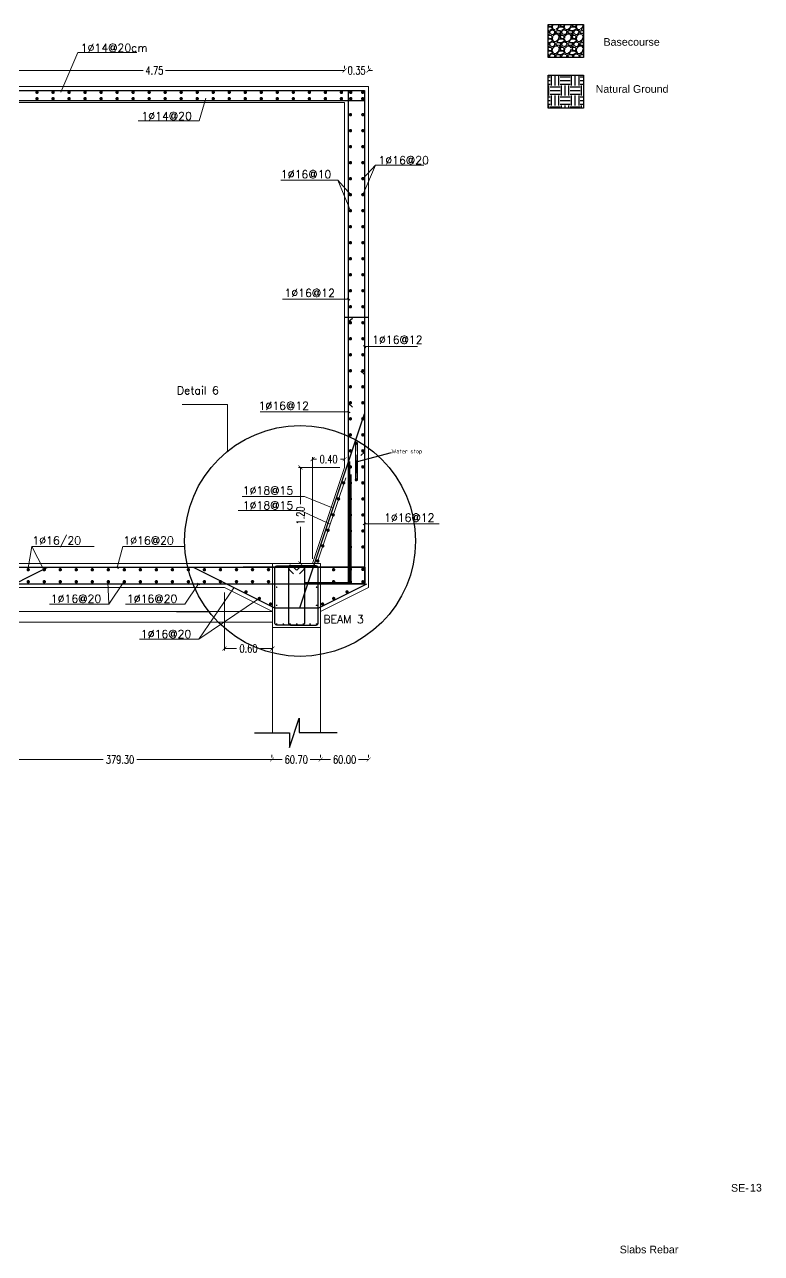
# Model space of a CAD drawing. Extents: x 166525 to 167198, y 178739 to 179747.
# Drawn here: x 166653.34 to 166671.73, y 179135.21 to 179165.92 of the extents above; entities that cross this region are included whole.
import ezdxf

# ---------------------------------------------------------------- set-up
doc = ezdxf.new("R2010")
doc.units = 0
doc.header["$MEASUREMENT"] = 0
doc.linetypes.add('AUSGEZOGEN', pattern=[0])
doc.linetypes.add('CENTER', pattern=[2, 1.25, -0.25, 0.25, -0.25])
doc.layers.get('0').update_dxf_attribs({"linetype": 'CONTINUOUS'})
doc.layers.get('DEFPOINTS').update_dxf_attribs({"linetype": 'CONTINUOUS'})
for name, color, linetype in [('000FRAME', 7, 'CONTINUOUS'), ('BEAM-DIM', 4, 'CONTINUOUS'), ('BEAM-REIN', 2, 'CONTINUOUS'), ('EBENE0', 7, 'AUSGEZOGEN'), ('FRAM-REIN', 2, 'CONTINUOUS'), ('LAYER40', 7, 'AUSGEZOGEN'), ('Line 1', 2, 'CONTINUOUS'), ('outdim', 42, 'CONTINUOUS'), ('REBARS', 2, 'CONTINUOUS'), ('TEXTE', 7, 'AUSGEZOGEN'), ('TXT', 6, 'CONTINUOUS')]:
    doc.layers.add(name, color=color, linetype=linetype)
for name, color, linetype, lineweight in [('BEAM', 6, 'CONTINUOUS', 13), ('hah', 41, 'CONTINUOUS', 9), ('LINE', 8, 'CONTINUOUS', 9)]:
    doc.layers.add(name, color=color, linetype=linetype, lineweight=lineweight)
doc.styles.add('DIM', font='simplex.shx', dxfattribs={"width": 0.75})
doc.styles.add('ISO8', font='iso8')
doc.styles.add('ROMANS', font='romans.shx')
doc.dimstyles.new('MUTASIM', dxfattribs={"dimscale": 0.9995, "dimtxt": 0.2, "dimasz": 0.1, "dimexe": 0.05, "dimexo": 0.12, "dimgap": 0.05, "dimtad": 0, "dimzin": 0, "dimdsep": 46, "dimtxsty": 'DIM', "dimblk": 'ARCHTICK', "dimcen": 0.09, "dimclrd": 35, "dimclre": 33, "dimclrt": 256, "dimazin": 0, "dimtfac": 1, "dimtofl": 0, "dimtmove": 1, "dimatfit": 3, "dimfxl": 0.18, "dimtolj": 1, "dimtzin": 0, "dimlwd": 13, "dimlwe": 9, "dimarcsym": 0})

# ---------------------------------------------------------------- blocks, each defined once
blk = doc.blocks.new('_ARCHTICK')
at = {"color": 0, "linetype": 'ByBlock', "const_width": 0.15}
blk.add_lwpolyline([(-0.5, -0.5), (0.5, 0.5)], dxfattribs=at)
blk = doc.blocks.new('*D591')
at = {"layer": 'BEAM', "color": 33, "lineweight": 9, "transparency": 16777216}
for p, q in [((166661.205, 179154.853), (166660.173, 179154.853)), ((166660.405, 179152.453), (166660.173, 179152.453))]:
    blk.add_line(p, q, dxfattribs=at)
at = {"layer": 'BEAM', "color": 35, "lineweight": 13, "transparency": 16777216}
for p, q in [((166660.223, 179154.853), (166660.223, 179153.939)), ((166660.223, 179152.453), (166660.223, 179153.368))]:
    blk.add_line(p, q, dxfattribs=at)
at = {"layer": 'DEFPOINTS', "color": 0, "transparency": 16777216}
for p in [(166660.223, 179154.853), (166661.325, 179154.853), (166660.525, 179152.453)]:
    blk.add_point(p, dxfattribs=at)
at = {"layer": 'BEAM', "color": 35, "lineweight": 13, "transparency": 16777216, "xscale": 0.09995000000000001, "yscale": 0.09995000000000001, "zscale": 0.09995000000000001}
for p, rotation in [((166660.223, 179154.853), 90), ((166660.223, 179152.453), 270)]:
    blk.add_blockref('_ARCHTICK', p, dxfattribs=dict(at, rotation=rotation))
at = {"layer": 'BEAM', "transparency": 16777216, "insert": (166660.223, 179153.653), "char_height": 0.1999, "attachment_point": 5, "rotation": 90, "style": 'DIM'}
blk.add_mtext('\\A1;1.20', dxfattribs=at)
blk = doc.blocks.new('*D592')
at = {"layer": 'BEAM', "color": 33, "lineweight": 9, "transparency": 16777216}
for p, q in [((166660.525, 179152.573), (166660.525, 179155.111)), ((166661.325, 179154.973), (166661.325, 179155.111))]:
    blk.add_line(p, q, dxfattribs=at)
at = {"layer": 'BEAM', "color": 35, "lineweight": 13, "transparency": 16777216}
for p, q in [((166660.525, 179155.061), (166660.625, 179155.061)), ((166661.325, 179155.061), (166661.225, 179155.061))]:
    blk.add_line(p, q, dxfattribs=at)
at = {"layer": 'DEFPOINTS', "color": 0, "transparency": 16777216}
for p in [(166661.325, 179155.061), (166661.325, 179154.853), (166660.525, 179152.453)]:
    blk.add_point(p, dxfattribs=at)
at = {"layer": 'BEAM', "color": 35, "lineweight": 13, "transparency": 16777216, "xscale": 0.09995000000000001, "yscale": 0.09995000000000001, "zscale": 0.09995000000000001, "rotation": 180}
blk.add_blockref('_ARCHTICK', (166660.525, 179155.061), dxfattribs=at)
at = {"layer": 'BEAM', "color": 35, "lineweight": 13, "transparency": 16777216, "xscale": 0.09995000000000001, "yscale": 0.09995000000000001, "zscale": 0.09995000000000001}
blk.add_blockref('_ARCHTICK', (166661.325, 179155.061), dxfattribs=at)
at = {"layer": 'BEAM', "transparency": 16777216, "insert": (166660.925, 179155.061), "char_height": 0.1999, "attachment_point": 5, "style": 'DIM'}
blk.add_mtext('\\A1;0.40', dxfattribs=at)
blk = doc.blocks.new('new block')
at = {"layer": 'FRAM-REIN', "const_width": 8.4}
blk.add_lwpolyline([(-3.4, 2.5, -1), (3.4, -2.5, -1)], format="xyb", close=True, dxfattribs=at)
blk = doc.blocks.new('*D600')
at = {"layer": 'BEAM', "color": 33, "lineweight": 9, "transparency": 16777216}
for p, q in [((166651.925, 179147.675), (166651.925, 179147.605)), ((166659.511, 179147.675), (166659.511, 179147.605))]:
    blk.add_line(p, q, dxfattribs=at)
at = {"layer": 'BEAM', "color": 35, "lineweight": 13, "transparency": 16777216}
for p, q in [((166651.925, 179147.555), (166655.297, 179147.555)), ((166659.511, 179147.555), (166656.139, 179147.555))]:
    blk.add_line(p, q, dxfattribs=at)
at = {"layer": 'DEFPOINTS', "color": 0, "transparency": 16777216}
for p in [(166651.925, 179147.555), (166659.511, 179147.555), (166659.511, 179147.555)]:
    blk.add_point(p, dxfattribs=at)
at = {"layer": 'BEAM', "color": 35, "lineweight": 13, "transparency": 16777216, "xscale": 0.09995000000000001, "yscale": 0.09995000000000001, "zscale": 0.09995000000000001, "rotation": 180}
blk.add_blockref('_ARCHTICK', (166651.925, 179147.555), dxfattribs=at)
at = {"layer": 'BEAM', "color": 35, "lineweight": 13, "transparency": 16777216, "xscale": 0.09995000000000001, "yscale": 0.09995000000000001, "zscale": 0.09995000000000001}
blk.add_blockref('_ARCHTICK', (166659.511, 179147.555), dxfattribs=at)
at = {"layer": 'BEAM', "transparency": 16777216, "insert": (166655.718, 179147.555), "char_height": 0.1999, "attachment_point": 5, "style": 'DIM'}
blk.add_mtext('\\A1;379.30', dxfattribs=at)
blk = doc.blocks.new('*D601')
at = {"layer": 'BEAM', "color": 33, "lineweight": 9, "transparency": 16777216}
for p, q in [((166659.511, 179147.675), (166659.511, 179147.605)), ((166660.725, 179147.675), (166660.725, 179147.605))]:
    blk.add_line(p, q, dxfattribs=at)
at = {"layer": 'BEAM', "color": 35, "lineweight": 13, "transparency": 16777216}
for p, q in [((166659.511, 179147.555), (166659.768, 179147.555)), ((166660.725, 179147.555), (166660.468, 179147.555))]:
    blk.add_line(p, q, dxfattribs=at)
at = {"layer": 'DEFPOINTS', "color": 0, "transparency": 16777216}
for p in [(166659.511, 179147.555), (166660.725, 179147.555), (166660.725, 179147.555)]:
    blk.add_point(p, dxfattribs=at)
at = {"layer": 'BEAM', "color": 35, "lineweight": 13, "transparency": 16777216, "xscale": 0.09995000000000001, "yscale": 0.09995000000000001, "zscale": 0.09995000000000001, "rotation": 180}
blk.add_blockref('_ARCHTICK', (166659.511, 179147.555), dxfattribs=at)
at = {"layer": 'BEAM', "color": 35, "lineweight": 13, "transparency": 16777216, "xscale": 0.09995000000000001, "yscale": 0.09995000000000001, "zscale": 0.09995000000000001}
blk.add_blockref('_ARCHTICK', (166660.725, 179147.555), dxfattribs=at)
at = {"layer": 'BEAM', "transparency": 16777216, "insert": (166660.118, 179147.555), "char_height": 0.1999, "attachment_point": 5, "style": 'DIM'}
blk.add_mtext('\\A1;60.70', dxfattribs=at)
blk = doc.blocks.new('*D602')
at = {"layer": 'BEAM', "color": 33, "lineweight": 9, "transparency": 16777216}
for p, q in [((166660.725, 179147.675), (166660.725, 179147.605)), ((166661.925, 179147.675), (166661.925, 179147.605))]:
    blk.add_line(p, q, dxfattribs=at)
at = {"layer": 'BEAM', "color": 35, "lineweight": 13, "transparency": 16777216}
for p, q in [((166660.725, 179147.555), (166660.975, 179147.555)), ((166661.925, 179147.555), (166661.675, 179147.555))]:
    blk.add_line(p, q, dxfattribs=at)
at = {"layer": 'DEFPOINTS', "color": 0, "transparency": 16777216}
for p in [(166660.725, 179147.555), (166661.925, 179147.555), (166661.925, 179147.555)]:
    blk.add_point(p, dxfattribs=at)
at = {"layer": 'BEAM', "color": 35, "lineweight": 13, "transparency": 16777216, "xscale": 0.09995000000000001, "yscale": 0.09995000000000001, "zscale": 0.09995000000000001, "rotation": 180}
blk.add_blockref('_ARCHTICK', (166660.725, 179147.555), dxfattribs=at)
at = {"layer": 'BEAM', "color": 35, "lineweight": 13, "transparency": 16777216, "xscale": 0.09995000000000001, "yscale": 0.09995000000000001, "zscale": 0.09995000000000001}
blk.add_blockref('_ARCHTICK', (166661.925, 179147.555), dxfattribs=at)
at = {"layer": 'BEAM', "transparency": 16777216, "insert": (166661.325, 179147.555), "char_height": 0.1999, "attachment_point": 5, "style": 'DIM'}
blk.add_mtext('\\A1;60.00', dxfattribs=at)
blk = doc.blocks.new('*D606')
at = {"layer": 'BEAM', "color": 33, "lineweight": 9, "transparency": 16777216}
for p, q in [((166651.825, 179164.893), (166651.825, 179164.824)), ((166661.325, 179164.893), (166661.325, 179164.824))]:
    blk.add_line(p, q, dxfattribs=at)
at = {"layer": 'BEAM', "color": 35, "lineweight": 13, "transparency": 16777216}
for p, q in [((166651.825, 179164.774), (166656.297, 179164.774)), ((166661.325, 179164.774), (166656.854, 179164.774))]:
    blk.add_line(p, q, dxfattribs=at)
at = {"layer": 'DEFPOINTS', "color": 0, "transparency": 16777216}
for p in [(166651.825, 179164.774), (166661.325, 179164.774), (166661.325, 179164.774)]:
    blk.add_point(p, dxfattribs=at)
at = {"layer": 'BEAM', "color": 35, "lineweight": 13, "transparency": 16777216, "xscale": 0.09995000000000001, "yscale": 0.09995000000000001, "zscale": 0.09995000000000001, "rotation": 180}
blk.add_blockref('_ARCHTICK', (166651.825, 179164.774), dxfattribs=at)
at = {"layer": 'BEAM', "color": 35, "lineweight": 13, "transparency": 16777216, "xscale": 0.09995000000000001, "yscale": 0.09995000000000001, "zscale": 0.09995000000000001}
blk.add_blockref('_ARCHTICK', (166661.325, 179164.774), dxfattribs=at)
at = {"layer": 'BEAM', "transparency": 16777216, "insert": (166656.575, 179164.774), "char_height": 0.1999, "attachment_point": 5, "style": 'DIM'}
blk.add_mtext('\\A1;4.75', dxfattribs=at)
blk = doc.blocks.new('*D607')
at = {"layer": 'BEAM', "color": 35, "lineweight": 13, "transparency": 16777216}
for p, q in [((166661.325, 179164.774), (166661.225, 179164.774)), ((166661.925, 179164.774), (166662.025, 179164.774))]:
    blk.add_line(p, q, dxfattribs=at)
at = {"layer": 'BEAM', "color": 33, "lineweight": 9, "transparency": 16777216}
for p, q in [((166661.325, 179164.893), (166661.325, 179164.824)), ((166661.925, 179164.893), (166661.925, 179164.824))]:
    blk.add_line(p, q, dxfattribs=at)
at = {"layer": 'DEFPOINTS', "color": 0, "transparency": 16777216}
for p in [(166661.325, 179164.774), (166661.925, 179164.774), (166661.925, 179164.774)]:
    blk.add_point(p, dxfattribs=at)
at = {"layer": 'BEAM', "color": 35, "lineweight": 13, "transparency": 16777216, "xscale": 0.09995000000000001, "yscale": 0.09995000000000001, "zscale": 0.09995000000000001}
blk.add_blockref('_ARCHTICK', (166661.325, 179164.774), dxfattribs=at)
at = {"layer": 'BEAM', "color": 35, "lineweight": 13, "transparency": 16777216, "xscale": 0.09995000000000001, "yscale": 0.09995000000000001, "zscale": 0.09995000000000001, "rotation": 180}
blk.add_blockref('_ARCHTICK', (166661.925, 179164.774), dxfattribs=at)
at = {"layer": 'BEAM', "transparency": 16777216, "insert": (166661.625, 179164.774), "char_height": 0.1999, "attachment_point": 5, "style": 'DIM'}
blk.add_mtext('\\A1;0.35', dxfattribs=at)
blk = doc.blocks.new('*D611')
at = {"layer": 'BEAM', "color": 33, "lineweight": 9, "transparency": 16777216}
for p, q in [((166658.325, 179151.733), (166658.325, 179150.278)), ((166659.525, 179151.133), (166659.525, 179150.278))]:
    blk.add_line(p, q, dxfattribs=at)
at = {"layer": 'BEAM', "color": 35, "lineweight": 13, "transparency": 16777216}
for p, q in [((166658.325, 179150.328), (166658.625, 179150.328)), ((166659.525, 179150.328), (166659.225, 179150.328))]:
    blk.add_line(p, q, dxfattribs=at)
at = {"layer": 'DEFPOINTS', "color": 0, "transparency": 16777216}
for p in [(166658.325, 179151.853), (166659.525, 179151.253), (166659.525, 179150.328)]:
    blk.add_point(p, dxfattribs=at)
at = {"layer": 'BEAM', "color": 35, "lineweight": 13, "transparency": 16777216, "xscale": 0.09995000000000001, "yscale": 0.09995000000000001, "zscale": 0.09995000000000001, "rotation": 180}
blk.add_blockref('_ARCHTICK', (166658.325, 179150.328), dxfattribs=at)
at = {"layer": 'BEAM', "color": 35, "lineweight": 13, "transparency": 16777216, "xscale": 0.09995000000000001, "yscale": 0.09995000000000001, "zscale": 0.09995000000000001}
blk.add_blockref('_ARCHTICK', (166659.525, 179150.328), dxfattribs=at)
at = {"layer": 'BEAM', "transparency": 16777216, "insert": (166658.925, 179150.328), "char_height": 0.1999, "attachment_point": 5, "style": 'DIM'}
blk.add_mtext('\\A1;0.60', dxfattribs=at)

msp = doc.modelspace()

# ---------------------------------------------------------------- hatches: boundary and pattern name
at = {"linetype": 'Continuous'}
h = msp.add_hatch(dxfattribs=at)
h.set_pattern_fill('EARTH', color=8, style=0)
h.set_pattern_definition([(0, (-0.29138, -84.57016), (0.25, 0.25), [0.25, -0.25]), (0, (-0.29138, -84.4764), (0.25, 0.25), [0.25, -0.25]), (0, (-0.29138, -84.38266), (0.25, 0.25), [0.25, -0.25]), (90, (-0.26013, -84.3514), (-0.25, 0.25), [0.25, -0.25]), (90, (-0.16638, -84.3514), (-0.25, 0.25), [0.25, -0.25]), (90, (-0.07263, -84.3514), (-0.25, 0.25), [0.25, -0.25])])
h.paths.add_polyline_path([(166667.29067, 179164.65465), (166666.40831, 179164.65465), (166666.40831, 179163.82799), (166667.29067, 179163.82799)])
h = msp.add_hatch(color=2)
edge = h.paths.add_edge_path()
edge.add_arc((166661.61738, 179155.45944), 0.04314, 0, 360)
h = msp.add_hatch(color=2)
edge = h.paths.add_edge_path()
edge.add_arc((166661.61738, 179154.54551), 0.04314, 0, 360)
at = {"layer": 'hah', "linetype": 'CENTER', "ltscale": 2}
h = msp.add_hatch(dxfattribs=at)
h.set_pattern_fill('PLASTI', color=2, scale=0.05, style=0)
h.set_pattern_definition([(7e-15, (166181.970354, 179450.882493), (0, 0.0125), []), (7e-15, (166181.970354, 179450.884056), (0, 0.0125), []), (7e-15, (166181.970354, 179450.885618), (0, 0.0125), []), (7e-15, (166181.970354, 179450.890306), (0, 0.0125), [])])
edge = h.paths.add_edge_path()
edge.add_line((166661.61676, 179155.4894), (166661.61676, 179155.42676))
edge.add_line((166661.64791, 179155.46161), (166661.58541, 179155.46161))
edge.add_line((166661.59359, 179154.55515), (166661.59359, 179155.45173))
edge.add_line((166661.64359, 179154.55515), (166661.64359, 179155.45173))
edge.add_line((166661.61676, 179154.57547), (166661.61676, 179154.51283))
edge.add_line((166661.64791, 179154.54768), (166661.58541, 179154.54768))
at = {"layer": 'Line 1', "linetype": 'Continuous'}
h = msp.add_hatch(dxfattribs=at)
h.set_pattern_fill('GRAVEL', color=8, scale=0.3, style=0)
h.set_pattern_definition([(228.012787504, (-0.075382, -84.270158), (-2.4, -2.7), [0.0403608, -3.99572641412]), (184.969740728, (-0.102382, -84.300158), (3.6, 0.3), [0.0692604, -6.85677742837]), (132.510447078, (-0.171382, -84.306158), (3, -3.3), [0.0488364, -4.83480977883]), (267.273689006, (-0.288382, -84.381158), (0.3, 6), [0.0630714, -6.2440674125]), (292.833654178, (-0.291382, -84.444158), (-1.5, 3.6), [0.0618465, -6.12281193843]), (357.273689006, (-0.267382, -84.501158), (-6, 0.3), [0.0630714, -6.2440674125]), (37.6942404667, (-0.204382, -84.504158), (-3.9, -3), [0.0834087, -8.25745456467]), (72.255328375, (-0.138382, -84.453158), (2.1, 6.6), [0.0787464, -7.79589644904]), (121.429565615, (-0.114382, -84.378158), (-2.4, 3.9), [0.063285, -6.26522193292]), (175.236358309, (-0.147382, -84.324158), (3.3, -0.3), [0.0722496, -3.54022877364]), (222.397437798, (-0.219382, -84.318158), (-3.6, -3.3), [0.0934344, -9.25001250144]), (138.814074834, (0.008618, -84.384158), (-2.1, 1.8), [0.0318903, -3.15715344382]), (171.46923439, (-0.015382, -84.363158), (3.9, -0.6), [0.0606711, -6.00645342485]), (225, (-0.07538, -84.35416), (-3e-17, -0.3), [0.0424263, -0.3818377687]), (203.198590514, (-0.09638, -84.318158), (1.5, 0.6), [0.0228474, -2.26188453176]), (291.801409486, (-0.11738, -84.32716), (-0.3, 0.9), [0.0323109, -1.58323854214]), (30.963756532, (-0.10538, -84.35716), (0.9, 0.6), [0.0524787, -1.69680686845]), (161.565051177, (-0.06038, -84.33016), (0.6, -0.3), [0.0379473, -0.91073599805]), (16.389540334, (-0.291382, -84.327158), (3, 0.9), [0.05316, -5.262853544]), (70.346175942, (-0.240382, -84.312158), (-1.2000000000004, -3.300000000001), [0.0445983, -4.4152223242]), (293.198590514, (-0.06038, -84.270158), (-0.6, 1.5), [0.0456945, -2.23903743176]), (343.610459666, (-0.042382, -84.312158), (-3, 0.9), [0.05316, -5.262853544]), (339.44395478, (-0.29138, -84.513158), (-1.5, 0.6), [0.051264, -2.5119371236]), (294.775140569, (-0.243382, -84.531158), (-1.5, 3.3), [0.0429534, -4.252392919]), (66.801409486, (-0.05738, -84.570158), (0.6, 1.5), [0.0456945, -2.23903743176]), (17.354024636, (-0.039382, -84.528158), (-3.9, -1.2), [0.0502893, -4.97862708427]), (69.44395478, (-0.20438, -84.570158), (-0.6, -1.5), [0.025632, -2.5375691236]), (101.309932474, (-0.07538, -84.57016), (-0.3, 1.2), [0.015297, -1.51440885408]), (165.963756532, (-0.07838, -84.55516), (0.9, -0.3), [0.0618465, -1.1750851877]), (186.009005957, (-0.138382, -84.540158), (3, 0.3), [0.057315, -5.67417695236]), (303.690067526, (-0.10538, -84.38416), (-0.3, 0.6), [0.0432666, -1.03839878264]), (353.157226587, (-0.081382, -84.420158), (5.1, -0.6), [0.0755382, -7.4782687872]), (60.945395901, (-0.006382, -84.429158), (-1.2, -2.1), [0.0308868, -3.0578022423]), (90, (0.00862, -84.40216), (-0.3, 0.3), [0.018, -0.282]), (120.256437164, (-0.144382, -84.531158), (1.2, -2.1), [0.0416772, -4.12605599683]), (48.012787504, (-0.165382, -84.495158), (2.4, 2.7), [0.0807216, -3.95536561412]), (0, (-0.11138, -84.43516), (0.3, 0.3), [0.078, -0.222]), (325.304846469, (-0.033382, -84.435158), (3, -2.1), [0.0474342, -4.69598229025]), (254.054604099, (0.00562, -84.462158), (-0.3, -1.2), [0.0436806, -2.1403523668]), (207.645975364, (-0.006382, -84.504158), (-5.7, -3), [0.0711195, -7.04084225468]), (175.42607874, (-0.069382, -84.537158), (-3.9, 0.3), [0.0752397, -7.4487220224])])
h.paths.add_polyline_path([(166667.29067, 179165.92006), (166666.40831, 179165.92006), (166666.40831, 179165.09341), (166667.29067, 179165.09341)])

# ---------------------------------------------------------------- linework, layer by layer
at = {"layer": '000FRAME', "color": 7}
for points in [[(166667.29067, 179165.92006), (166667.29067, 179165.09341), (166666.40831, 179165.09341), (166666.40831, 179165.92006)], [(166667.29067, 179164.65465), (166667.29067, 179163.82799), (166666.40831, 179163.82799), (166666.40831, 179164.65465)]]:
    msp.add_lwpolyline(points, close=True, dxfattribs=at)
at = {"layer": 'BEAM'}
for p, q in [((166640.72508, 179164.37344), (166661.92508, 179164.37344)), ((166661.92508, 179164.37344), (166661.92508, 179151.85344)), ((166651.82508, 179163.97344), (166661.32508, 179163.97344)), ((166661.32508, 179154.85344), (166661.32508, 179163.97344)), ((166660.52508, 179152.45344), (166661.32508, 179154.85344)), ((166660.72508, 179152.45344), (166651.82508, 179152.45344)), ((166658.32508, 179151.85344), (166653.12508, 179151.85344)), ((166659.52508, 179151.25344), (166658.32508, 179151.85344)), ((166660.72508, 179151.25344), (166661.92508, 179151.85344)), ((166659.52508, 179151.25344), (166651.92508, 179151.25344)), ((166659.52508, 179148.22524), (166659.52508, 179151.25344)), ((166660.72508, 179148.22766), (166660.72508, 179151.25344))]:
    msp.add_line(p, q, dxfattribs=at)
msp.add_lwpolyline([(166659.52508, 179150.85344), (166660.72508, 179150.85344), (166660.72508, 179152.45344), (166659.52508, 179152.45344)], close=True, dxfattribs=at)
for points in [[(166653.12508, 179151.25344), (166659.52508, 179151.25344)], [(166651.92508, 179150.98507), (166659.52508, 179150.98507)]]:
    msp.add_lwpolyline(points, dxfattribs=at)
at = {"layer": 'BEAM-REIN', "const_width": 0.019}
for points in [[(166659.61914, 179152.36505, 1), (166659.64014, 179152.36505, 1)], [(166659.78594, 179152.36505, 1), (166659.80694, 179152.36505, 1)], [(166659.95274, 179152.36505, 1), (166659.97374, 179152.36505, 1)], [(166660.11954, 179152.36505, 1), (166660.14054, 179152.36505, 1)], [(166660.28634, 179152.36505, 1), (166660.30734, 179152.36505, 1)], [(166660.45314, 179152.36505, 1), (166660.47414, 179152.36505, 1)], [(166660.61468, 179152.36505, 1), (166660.63568, 179152.36505, 1)], [(166659.61914, 179151.862, 1), (166659.64014, 179151.862, 1)], [(166660.61468, 179151.862, 1), (166660.63568, 179151.862, 1)], [(166659.61914, 179151.40778, 1), (166659.64014, 179151.40778, 1)], [(166660.61468, 179151.40778, 1), (166660.63568, 179151.40778, 1)], [(166659.61914, 179150.94184, 1), (166659.64014, 179150.94184, 1)], [(166659.78594, 179150.94184, 1), (166659.80694, 179150.94184, 1)], [(166659.95274, 179150.94184, 1), (166659.97374, 179150.94184, 1)], [(166660.11954, 179150.94184, 1), (166660.14054, 179150.94184, 1)], [(166660.28634, 179150.94184, 1), (166660.30734, 179150.94184, 1)], [(166660.45314, 179150.94184, 1), (166660.47414, 179150.94184, 1)], [(166660.61468, 179150.94184, 1), (166660.63568, 179150.94184, 1)]]:
    msp.add_lwpolyline(points, format="xyb", close=True, dxfattribs=at)
at = {"layer": 'EBENE0', "color": 2, "linetype": 'AUSGEZOGEN'}
msp.add_line((166657.13024, 179151.25343), (166657.93024, 179151.25343), dxfattribs=at)
at = {"layer": 'EBENE0', "color": 8, "linetype": 'AUSGEZOGEN'}
for p, q in [((166659.95035, 179147.85948), (166660.18831, 179148.59099)), ((166660.18831, 179148.59099), (166660.18831, 179148.22766)), ((166659.07171, 179148.22524), (166659.95035, 179148.22524)), ((166659.95035, 179148.22524), (166659.95035, 179147.85948)), ((166660.18831, 179148.22766), (166661.14017, 179148.22766))]:
    msp.add_line(p, q, dxfattribs=at)
at = {"layer": 'FRAM-REIN', "lineweight": 25}
for p, q in [((166640.82508, 179164.27344), (166661.82508, 179164.27344)), ((166661.42508, 179151.94288), (166661.42508, 179164.27344)), ((166661.82508, 179164.27344), (166661.82508, 179151.94288)), ((166640.82508, 179164.02344), (166661.82508, 179164.02344)), ((166661.52399, 179158.57635), (166661.42508, 179158.49087)), ((166661.82508, 179157.17255), (166661.72618, 179157.25803)), ((166661.52399, 179156.36207), (166661.42508, 179156.44755)), ((166660.20758, 179151.34288), (166661.82508, 179156.19539)), ((166661.82508, 179155.23845), (166661.72618, 179155.15297)), ((166661.44802, 179154.99971), (166661.44802, 179151.9537)), ((166661.48062, 179154.68151), (166661.48062, 179151.97172)), ((166661.82508, 179152.35344), (166640.82508, 179152.35344)), ((166651.88036, 179151.34288), (166653.90148, 179152.35344)), ((166661.83811, 179152.36131), (166658.79071, 179152.36131)), ((166661.83811, 179151.9537), (166661.83811, 179152.36131)), ((166640.82508, 179151.94288), (166661.82508, 179151.94288)), ((166661.48062, 179151.97172), (166660.33013, 179151.97172)), ((166660.68036, 179151.34288), (166661.88036, 179151.94288)), ((166661.44802, 179151.9537), (166661.83811, 179151.9537)), ((166659.56981, 179151.34288), (166660.68036, 179151.34288))]:
    msp.add_line(p, q, dxfattribs=at)
at = {"layer": 'FRAM-REIN'}
msp.add_line((166659.56981, 179151.34288), (166657.54869, 179152.35344), dxfattribs=at)
at = {"layer": 'hah', "color": 2, "linetype": 'CENTER', "ltscale": 2}
for p, q in [((166661.59359, 179154.55515), (166661.59359, 179155.45173)), ((166661.64359, 179154.55515), (166661.64359, 179155.45173))]:
    msp.add_line(p, q, dxfattribs=at)
at = {"layer": 'LAYER40', "color": 1, "linetype": 'AUSGEZOGEN'}
msp.add_line((166661.64418, 179155.00344), (166662.49636, 179155.22805), dxfattribs=at)
at = {"layer": 'LINE', "linetype": 'Continuous'}
for p, q in [((166654.23687, 179164.22707), (166654.66462, 179165.22011)), ((166654.66462, 179165.22011), (166656.13689, 179165.22011)), ((166657.86336, 179164.07728), (166657.69242, 179163.51565)), ((166657.69242, 179163.51565), (166656.16891, 179163.51565)), ((166661.78068, 179162.06864), (166662.09902, 179162.41047)), ((166661.78068, 179161.66864), (166662.09902, 179162.41047)), ((166662.09902, 179162.41047), (166663.30654, 179162.41047)), ((166661.15826, 179162.0299), (166659.7351, 179162.0299)), ((166661.47661, 179161.66864), (166661.15826, 179162.0299)), ((166661.47064, 179161.26864), (166661.15826, 179162.0299)), ((166659.77508, 179159.0608), (166661.42508, 179159.0608)), ((166661.39416, 179159.0882), (166661.45601, 179159.03341)), ((166661.79416, 179157.90134), (166661.85601, 179157.84656)), ((166661.82508, 179157.87395), (166663.14885, 179157.87395)), ((166658.40487, 179156.42765), (166657.27245, 179156.42765)), ((166658.40487, 179155.26039), (166658.40487, 179156.42765)), ((166659.21996, 179156.24134), (166661.42508, 179156.24134)), ((166661.3979, 179156.26242), (166661.46183, 179156.21556)), ((166661.35541, 179154.59169), (166660.64766, 179152.49464)), ((166658.76653, 179154.12512), (166660.32613, 179154.12512)), ((166661.03827, 179153.83496), (166660.32613, 179154.12512)), ((166658.66366, 179153.7813), (166660.22326, 179153.7813)), ((166660.22326, 179153.7813), (166660.96674, 179153.44006)), ((166661.85242, 179153.47177), (166661.79056, 179153.41699)), ((166663.68414, 179153.44589), (166661.82508, 179153.44589)), ((166653.41671, 179152.29844), (166653.51219, 179152.87578)), ((166653.51219, 179152.87578), (166655.0718, 179152.87578)), ((166653.81671, 179152.29844), (166653.51219, 179152.87578)), ((166655.64519, 179152.35344), (166655.78444, 179152.87578)), ((166655.78444, 179152.87578), (166657.34404, 179152.87578)), ((166655.61801, 179152.37452), (166655.68194, 179152.32766)), ((166655.43721, 179151.44127), (166655.41488, 179151.99834)), ((166655.81488, 179151.99834), (166655.43721, 179151.44127)), ((166657.67771, 179151.94288), (166657.33764, 179151.44127)), ((166657.65053, 179151.96396), (166657.71446, 179151.9171)), ((166658.55925, 179151.84816), (166657.68542, 179150.55924)), ((166657.68542, 179150.55924), (166659.17479, 179151.57401)), ((166655.43721, 179151.44127), (166653.95771, 179151.44127)), ((166657.33764, 179151.44127), (166655.85814, 179151.44127)), ((166657.68542, 179150.55924), (166656.20592, 179150.55924))]:
    msp.add_line(p, q, dxfattribs=at)
at = {"layer": 'outdim'}
msp.add_line((166661.32508, 179158.6092), (166661.92508, 179158.6092), dxfattribs=at)
msp.add_circle((166660.21405, 179153.01633), 2.88252, dxfattribs=at)
at = {"layer": 'REBARS'}
for points in [[(166660.12989, 179152.28567, 0), (166660.23766, 179152.39344, 0), (166660.26366, 179152.40734, 0), (166660.29301, 179152.40445, 0), (166660.31581, 179152.38574, 0), (166660.32437, 179152.35752, 0), (166660.32437, 179150.96424, 0), (166660.31757, 179150.93884, 0), (166660.29897, 179150.92024, 0), (166660.27357, 179150.91344, 0), (166659.63588, 179150.91344, 0), (166659.61048, 179150.92024, 0), (166659.59189, 179150.93884, 0), (166659.58508, 179150.96424, 0), (166659.58508, 179152.34264, 0), (166659.59189, 179152.36804, 0), (166659.61048, 179152.38663, 0), (166659.63588, 179152.39344, 0), (166660.27357, 179152.39344, 0), (166660.30949, 179152.37856, 0), (166660.32437, 179152.34264, 0), (166660.30949, 179152.30672, 0), (166660.20173, 179152.19895, 0)], [(166660.12027, 179152.28567, 0), (166660.01251, 179152.39344, 0), (166659.98651, 179152.40734, 0), (166659.95716, 179152.40445, 0), (166659.93436, 179152.38574, 0), (166659.9258, 179152.35752, 0), (166659.9258, 179150.96424, 0), (166659.9326, 179150.93884, 0), (166659.9512, 179150.92024, 0), (166659.9766, 179150.91344, 0), (166660.61428, 179150.91344, 0), (166660.63968, 179150.92024, 0), (166660.65828, 179150.93884, 0), (166660.66508, 179150.96424, 0), (166660.66508, 179152.34264, 0), (166660.65828, 179152.36804, 0), (166660.63968, 179152.38663, 0), (166660.61428, 179152.39344, 0), (166659.9766, 179152.39344, 0), (166659.94067, 179152.37856, 0), (166659.9258, 179152.34264, 0), (166659.94067, 179152.30672, 0), (166660.04844, 179152.19895, 0)]]:
    msp.add_polyline3d(points, dxfattribs=at)

# ---------------------------------------------------------------- block references
at = {"layer": 'BEAM'}
for p, xscale, yscale, zscale, rotation in [((166653.64476, 179164.22707), -0.005062500007562916, 0.005062499985797331, 0.005062500829808414, 167.0997860701086), ((166653.64476, 179164.06864), -0.005062500007562916, 0.005062499985797331, 0.005062500829808414, 167.0997860701086), ((166654.04476, 179164.22707), -0.005062500007562916, 0.005062499985797331, 0.005062500829808414, 167.0997860701086), ((166654.04476, 179164.06864), -0.005062500007562916, 0.005062499985797331, 0.005062500829808414, 167.0997860701086), ((166654.44476, 179164.22707), -0.005062500007562916, 0.005062499985797331, 0.005062500829808414, 167.0997860701086), ((166654.44476, 179164.06864), -0.005062500007562916, 0.005062499985797331, 0.005062500829808414, 167.0997860701086), ((166654.84476, 179164.22707), -0.005062500007562916, 0.005062499985797331, 0.005062500829808414, 167.0997860701086), ((166654.84476, 179164.06864), -0.005062500007562916, 0.005062499985797331, 0.005062500829808414, 167.0997860701086), ((166655.24476, 179164.22707), -0.005062500007562916, 0.005062499985797331, 0.005062500829808414, 167.0997860701086), ((166655.24476, 179164.06864), -0.005062500007562916, 0.005062499985797331, 0.005062500829808414, 167.0997860701086), ((166655.64476, 179164.22707), -0.005062500007562916, 0.005062499985797331, 0.005062500829808414, 167.0997860701086), ((166655.64476, 179164.06864), -0.005062500007562916, 0.005062499985797331, 0.005062500829808414, 167.0997860701086), ((166656.04476, 179164.22707), -0.005062500007562916, 0.005062499985797331, 0.005062500829808414, 167.0997860701086), ((166656.04476, 179164.06864), -0.005062500007562916, 0.005062499985797331, 0.005062500829808414, 167.0997860701086), ((166656.44476, 179164.22707), -0.005062500007562916, 0.005062499985797331, 0.005062500829808414, 167.0997860701086), ((166656.44476, 179164.06864), -0.005062500007562916, 0.005062499985797331, 0.005062500829808414, 167.0997860701086), ((166656.84476, 179164.22707), -0.005062500007562916, 0.005062499985797331, 0.005062500829808414, 167.0997860701086), ((166656.84476, 179164.06864), -0.005062500007562916, 0.005062499985797331, 0.005062500829808414, 167.0997860701086), ((166657.24476, 179164.22707), -0.005062500007562916, 0.005062499985797331, 0.005062500829808414, 167.0997860701086), ((166657.24476, 179164.06864), -0.005062500007562916, 0.005062499985797331, 0.005062500829808414, 167.0997860701086), ((166657.64476, 179164.22707), -0.005062500007562916, 0.005062499985797331, 0.005062500829808414, 167.0997860701086), ((166657.64476, 179164.06864), -0.005062500007562916, 0.005062499985797331, 0.005062500829808414, 167.0997860701086), ((166658.04476, 179164.22707), -0.005062500007562916, 0.005062499985797331, 0.005062500829808414, 167.0997860701086), ((166658.04476, 179164.06864), -0.005062500007562916, 0.005062499985797331, 0.005062500829808414, 167.0997860701086), ((166658.44476, 179164.22707), -0.005062500007562916, 0.005062499985797331, 0.005062500829808414, 167.0997860701086), ((166658.44476, 179164.06864), -0.005062500007562916, 0.005062499985797331, 0.005062500829808414, 167.0997860701086), ((166658.84476, 179164.22707), -0.005062500007562916, 0.005062499985797331, 0.005062500829808414, 167.0997860701086), ((166658.84476, 179164.06864), -0.005062500007562916, 0.005062499985797331, 0.005062500829808414, 167.0997860701086), ((166659.24476, 179164.22707), -0.005062500007562916, 0.005062499985797331, 0.005062500829808414, 167.0997860701086), ((166659.24476, 179164.06864), -0.005062500007562916, 0.005062499985797331, 0.005062500829808414, 167.0997860701086), ((166659.64476, 179164.22707), -0.005062500007562916, 0.005062499985797331, 0.005062500829808414, 167.0997860701086), ((166659.64476, 179164.06864), -0.005062500007562916, 0.005062499985797331, 0.005062500829808414, 167.0997860701086), ((166660.04476, 179164.22707), -0.005062500007562916, 0.005062499985797331, 0.005062500829808414, 167.0997860701086), ((166660.04476, 179164.06864), -0.005062500007562916, 0.005062499985797331, 0.005062500829808414, 167.0997860701086), ((166660.44476, 179164.22707), -0.005062500007562916, 0.005062499985797331, 0.005062500829808414, 167.0997860701086), ((166660.44476, 179164.06864), -0.005062500007562916, 0.005062499985797331, 0.005062500829808414, 167.0997860701086), ((166660.84476, 179164.22707), -0.005062500007562916, 0.005062499985797331, 0.005062500829808414, 167.0997860701086), ((166660.84476, 179164.06864), -0.005062500007562916, 0.005062499985797331, 0.005062500829808414, 167.0997860701086), ((166661.24476, 179164.22707), -0.005062500007562916, 0.005062499985797331, 0.005062500829808414, 167.0997860701086), ((166661.24476, 179164.06864), -0.005062500007562916, 0.005062499985797331, 0.005062500829808414, 167.0997860701086), ((166661.47789, 179164.22707), -0.005062500007562916, 0.005062499985797331, 0.005062500829808414, 167.0997860701086), ((166661.47789, 179164.06864), -0.005062500007562916, 0.005062499985797331, 0.005062500829808414, 167.0997860701086), ((166661.77636, 179164.22707), -0.005062500007562916, 0.005062499985797331, 0.005062500829808414, 167.0997860701086), ((166661.77636, 179164.06864), -0.005062500007562916, 0.005062499985797331, 0.005062500829808414, 167.0997860701086), ((166661.47064, 179163.66864), -0.005062500007562916, 0.005062499985797331, 0.005062500829808414, 167.0997860701086), ((166661.78068, 179163.66864), -0.005062500007562916, 0.005062499985797331, 0.005062500829808414, 167.0997860701086), ((166661.47064, 179163.26864), -0.005062500007562916, 0.005062499985797331, 0.005062500829808414, 167.0997860701086), ((166661.78068, 179163.26864), -0.005062500007562916, 0.005062499985797331, 0.005062500829808414, 167.0997860701086), ((166661.47064, 179162.86864), -0.005062500007562916, 0.005062499985797331, 0.005062500829808414, 167.0997860701086), ((166661.78068, 179162.86864), -0.005062500007562916, 0.005062499985797331, 0.005062500829808414, 167.0997860701086), ((166661.47064, 179162.46864), -0.005062500007562916, 0.005062499985797331, 0.005062500829808414, 167.0997860701086), ((166661.78068, 179162.46864), -0.005062500007562916, 0.005062499985797331, 0.005062500829808414, 167.0997860701086), ((166661.47064, 179162.06864), -0.005062500007562916, 0.005062499985797331, 0.005062500829808414, 167.0997860701086), ((166661.78068, 179162.06864), -0.005062500007562916, 0.005062499985797331, 0.005062500829808414, 167.0997860701086), ((166661.47064, 179161.66864), -0.005062500007562916, 0.005062499985797331, 0.005062500829808414, 167.0997860701086), ((166661.78068, 179161.66864), -0.005062500007562916, 0.005062499985797331, 0.005062500829808414, 167.0997860701086), ((166661.47064, 179161.26864), -0.005062500007562916, 0.005062499985797331, 0.005062500829808414, 167.0997860701086), ((166661.78068, 179161.26864), -0.005062500007562916, 0.005062499985797331, 0.005062500829808414, 167.0997860701086), ((166661.47064, 179160.86864), -0.005062500007562916, 0.005062499985797331, 0.005062500829808414, 167.0997860701086), ((166661.78068, 179160.86864), -0.005062500007562916, 0.005062499985797331, 0.005062500829808414, 167.0997860701086), ((166661.47064, 179160.46864), -0.005062500007562916, 0.005062499985797331, 0.005062500829808414, 167.0997860701086), ((166661.78068, 179160.46864), -0.005062500007562916, 0.005062499985797331, 0.005062500829808414, 167.0997860701086), ((166661.47064, 179160.06864), -0.005062500007562916, 0.005062499985797331, 0.005062500829808414, 167.0997860701086), ((166661.78068, 179160.06864), -0.005062500007562916, 0.005062499985797331, 0.005062500829808414, 167.0997860701086), ((166661.47064, 179159.66864), -0.005062500007562916, 0.005062499985797331, 0.005062500829808414, 167.0997860701086), ((166661.78068, 179159.66864), -0.005062500007562916, 0.005062499985797331, 0.005062500829808414, 167.0997860701086), ((166661.47064, 179159.26864), -0.005062500007562916, 0.005062499985797331, 0.005062500829808414, 167.0997860701086), ((166661.78068, 179159.26864), -0.005062500007562916, 0.005062499985797331, 0.005062500829808414, 167.0997860701086), ((166661.47064, 179158.86864), -0.005062500007562916, 0.005062499985797331, 0.005062500829808414, 167.0997860701086), ((166661.78068, 179158.86864), -0.005062500007562916, 0.005062499985797331, 0.005062500829808414, 167.0997860701086), ((166661.47064, 179158.46864), -0.005062500007562916, 0.005062499985797331, 0.005062500829808414, 167.0997860701086), ((166661.78068, 179158.46864), -0.005062500007562916, 0.005062499985797331, 0.005062500829808414, 167.0997860701086), ((166661.47064, 179158.06864), -0.005062500007562916, 0.005062499985797331, 0.005062500829808414, 167.0997860701086), ((166661.78068, 179158.06864), -0.005062500007562916, 0.005062499985797331, 0.005062500829808414, 167.0997860701086), ((166661.47064, 179157.66864), -0.005062500007562916, 0.005062499985797331, 0.005062500829808414, 167.0997860701086), ((166661.78068, 179157.66864), -0.005062500007562916, 0.005062499985797331, 0.005062500829808414, 167.0997860701086), ((166661.47064, 179157.26864), -0.005062500007562916, 0.005062499985797331, 0.005062500829808414, 167.0997860701086), ((166661.78068, 179157.26864), -0.005062500007562916, 0.005062499985797331, 0.005062500829808414, 167.0997860701086), ((166661.47064, 179156.86864), -0.005062500007562916, 0.005062499985797331, 0.005062500829808414, 167.0997860701086), ((166661.78068, 179156.86864), -0.005062500007562916, 0.005062499985797331, 0.005062500829808414, 167.0997860701086), ((166661.47064, 179156.46864), -0.005062500007562916, 0.005062499985797331, 0.005062500829808414, 167.0997860701086), ((166661.78068, 179156.46864), -0.005062500007562916, 0.005062499985797331, 0.005062500829808414, 167.0997860701086), ((166661.47064, 179156.06864), -0.005062500007562916, 0.005062499985797331, 0.005062500829808414, 167.0997860701086), ((166661.78068, 179156.06864), -0.005062500007562916, 0.005062499985797331, 0.005062500829808414, 167.0997860701086), ((166661.47064, 179155.66864), -0.005062500007562916, 0.005062499985797331, 0.005062500829808414, 167.0997860701086), ((166661.78068, 179155.66864), -0.005062500007562916, 0.005062499985797331, 0.005062500829808414, 167.0997860701086), ((166661.47064, 179155.26864), -0.005062500007562916, 0.005062499985797331, 0.005062500829808414, 167.0997860701086), ((166661.78068, 179155.26864), -0.005062500007562916, 0.005062499985797331, 0.005062500829808414, 167.0997860701086), ((166661.47064, 179154.86864), -0.005062500007562916, 0.005062499985797331, 0.005062500829808414, 167.0997860701086), ((166661.78068, 179154.86864), -0.005062500007562916, 0.005062499985797331, 0.005062500829808414, 167.0997860701086), ((166661.29947, 179154.4684), 0.005062500007562916, 0.005062500007562916, 0.005062500007562916, 192.9002139298915), ((166661.47064, 179154.46864), -0.005062500007562916, 0.005062499985797331, 0.005062500829808414, 167.0997860701086), ((166661.78068, 179154.46864), -0.005062500007562916, 0.005062499985797331, 0.005062500829808414, 167.0997860701086), ((166661.17239, 179154.06856), 0.005062500007562916, 0.005062500007562916, 0.005062500007562916, 192.9002139298915), ((166661.47064, 179154.06864), -0.005062500007562916, 0.005062499985797331, 0.005062500829808414, 167.0997860701086), ((166661.78068, 179154.06864), -0.005062500007562916, 0.005062499985797331, 0.005062500829808414, 167.0997860701086), ((166661.03898, 179153.66834), 0.005062500007562916, 0.005062500007562916, 0.005062500007562916, 192.9002139298915), ((166661.47064, 179153.66864), -0.005062500007562916, 0.005062499985797331, 0.005062500829808414, 167.0997860701086), ((166661.78068, 179153.66864), -0.005062500007562916, 0.005062499985797331, 0.005062500829808414, 167.0997860701086), ((166660.91068, 179153.28346), 0.005062500007562916, 0.005062500007562916, 0.005062500007562916, 192.9002139298915), ((166661.47064, 179153.26864), -0.005062500007562916, 0.005062499985797331, 0.005062500829808414, 167.0997860701086), ((166661.78068, 179153.26864), -0.005062500007562916, 0.005062499985797331, 0.005062500829808414, 167.0997860701086), ((166660.78031, 179152.89233), 0.005062500007562916, 0.005062500007562916, 0.005062500007562916, 192.9002139298915), ((166661.47064, 179152.86864), -0.005062500007562916, 0.005062499985797331, 0.005062500829808414, 167.0997860701086), ((166661.78068, 179152.86864), -0.005062500007562916, 0.005062499985797331, 0.005062500829808414, 167.0997860701086), ((166660.65446, 179152.51478), 0.005062500007562916, 0.005062500007562916, 0.005062500007562916, 192.9002139298915), ((166653.42535, 179152.29844), -0.005062500007562916, 0.005062499985797331, 0.005062500829808414, 167.0997860701086), ((166653.82535, 179152.29844), -0.005062500007562916, 0.005062499985797331, 0.005062500829808414, 167.0997860701086), ((166654.22535, 179152.29844), -0.005062500007562916, 0.005062499985797331, 0.005062500829808414, 167.0997860701086), ((166654.62535, 179152.29844), -0.005062500007562916, 0.005062499985797331, 0.005062500829808414, 167.0997860701086), ((166655.02535, 179152.29844), -0.005062500007562916, 0.005062499985797331, 0.005062500829808414, 167.0997860701086), ((166655.42535, 179152.29844), -0.005062500007562916, 0.005062499985797331, 0.005062500829808414, 167.0997860701086), ((166655.82535, 179152.29844), -0.005062500007562916, 0.005062499985797331, 0.005062500829808414, 167.0997860701086), ((166656.22535, 179152.29844), -0.005062500007562916, 0.005062499985797331, 0.005062500829808414, 167.0997860701086), ((166656.62535, 179152.29844), -0.005062500007562916, 0.005062499985797331, 0.005062500829808414, 167.0997860701086), ((166657.02535, 179152.29844), -0.005062500007562916, 0.005062499985797331, 0.005062500829808414, 167.0997860701086), ((166657.42535, 179152.29844), -0.005062500007562916, 0.005062499985797331, 0.005062500829808414, 167.0997860701086), ((166657.82535, 179152.29844), -0.005062500007562916, 0.005062499985797331, 0.005062500829808414, 167.0997860701086), ((166658.22535, 179152.29844), -0.005062500007562916, 0.005062499985797331, 0.005062500829808414, 167.0997860701086), ((166658.62535, 179152.29844), -0.005062500007562916, 0.005062499985797331, 0.005062500829808414, 167.0997860701086), ((166659.02535, 179152.29844), -0.005062500007562916, 0.005062499985797331, 0.005062500829808414, 167.0997860701086), ((166659.42535, 179152.29844), -0.005062500007562916, 0.005062499985797331, 0.005062500829808414, 167.0997860701086), ((166661.04993, 179152.29844), -0.005062500007562916, 0.005062499985797331, 0.005062500829808414, 167.0997860701086), ((166661.47064, 179152.30603), -0.005062500007562916, 0.005062499985797331, 0.005062500829808414, 167.0997860701086), ((166653.42535, 179151.99834), -0.005062500007562916, 0.005062499985797331, 0.005062500829808414, 167.0997860701086), ((166653.82535, 179151.99834), -0.005062500007562916, 0.005062499985797331, 0.005062500829808414, 167.0997860701086), ((166654.22535, 179151.99834), -0.005062500007562916, 0.005062499985797331, 0.005062500829808414, 167.0997860701086), ((166654.62535, 179151.99834), -0.005062500007562916, 0.005062499985797331, 0.005062500829808414, 167.0997860701086), ((166655.02535, 179151.99834), -0.005062500007562916, 0.005062499985797331, 0.005062500829808414, 167.0997860701086), ((166655.42535, 179151.99834), -0.005062500007562916, 0.005062499985797331, 0.005062500829808414, 167.0997860701086), ((166655.82535, 179151.99834), -0.005062500007562916, 0.005062499985797331, 0.005062500829808414, 167.0997860701086), ((166656.22535, 179151.99834), -0.005062500007562916, 0.005062499985797331, 0.005062500829808414, 167.0997860701086), ((166656.62535, 179151.99834), -0.005062500007562916, 0.005062499985797331, 0.005062500829808414, 167.0997860701086), ((166657.02535, 179151.99834), -0.005062500007562916, 0.005062499985797331, 0.005062500829808414, 167.0997860701086), ((166657.42535, 179151.99834), -0.005062500007562916, 0.005062499985797331, 0.005062500829808414, 167.0997860701086), ((166657.82535, 179151.99834), -0.005062500007562916, 0.005062499985797331, 0.005062500829808414, 167.0997860701086), ((166658.22535, 179151.99834), -0.005062500007562916, 0.005062499985797331, 0.005062500829808414, 167.0997860701086), ((166658.62535, 179151.99834), -0.005062500007562916, 0.005062499985797331, 0.005062500829808414, 167.0997860701086), ((166658.86268, 179151.74359), 0.005062500007562916, 0.005062500007562916, 0.005062500007562916, 192.9002139298915), ((166659.02535, 179151.99834), -0.005062500007562916, 0.005062499985797331, 0.005062500829808414, 167.0997860701086), ((166659.42535, 179151.99834), -0.005062500007562916, 0.005062499985797331, 0.005062500829808414, 167.0997860701086), ((166661.04993, 179151.99834), -0.005062500007562916, 0.005062499985797331, 0.005062500829808414, 167.0997860701086), ((166661.38749, 179151.74359), -0.005062500007562916, 0.005062499985797331, 0.005062500829808414, 167.0997860701086), ((166661.47064, 179151.99114), -0.005062500007562916, 0.005062499985797331, 0.005062500829808414, 167.0997860701086), ((166661.78201, 179151.99647), -0.005062500007562916, 0.005062499985797331, 0.005062500829808414, 167.0997860701086), ((166659.19551, 179151.57875), 0.005062500007562916, 0.005062500007562916, 0.005062500007562916, 192.9002139298915), ((166659.47628, 179151.44015), 0.005062500007562916, 0.005062500007562916, 0.005062500007562916, 192.9002139298915), ((166660.77389, 179151.44015), -0.005062500007562916, 0.005062499985797331, 0.005062500829808414, 167.0997860701086), ((166661.05466, 179151.57875), -0.005062500007562916, 0.005062499985797331, 0.005062500829808414, 167.0997860701086)]:
    msp.add_blockref('new block', p, dxfattribs=dict(at, xscale=xscale, yscale=yscale, zscale=zscale, rotation=rotation))
at = {"layer": 'FRAM-REIN', "lineweight": 25, "xscale": -0.005062500007562916, "yscale": 0.005062499985797331, "zscale": 0.005062500829808414, "rotation": 167.0997860701086}
msp.add_blockref('new block', (166661.78068, 179152.30603), dxfattribs=at)

# ---------------------------------------------------------------- texts
at = {"layer": 'BEAM-DIM', "style": 'ROMANS'}
for s, p in [('1%%C14@20cm', (166654.73599, 179165.23909)), ('1%%C14@20', (166656.25154, 179163.53463)), ('1%%C16@20', (166662.1704, 179162.42945)), ('1%%C16@10', (166659.73411, 179162.07825)), ('1%%C16@12', (166659.82293, 179159.11385)), ('1%%C16@12', (166662.01217, 179157.94465)), ('1%%C16@12', (166659.17689, 179156.29439)), ('1%%C18@15', (166658.78256, 179154.17817)), ('1%%C18@15', (166658.78256, 179153.8065)), ('1%%C16@12', (166662.30816, 179153.49894)), ('1%%C16/20', (166653.52822, 179152.92883)), ('1%%C16@20', (166655.80047, 179152.92883)), ('1%%C16@20', (166653.98893, 179151.47178)), ('1%%C16@20', (166655.88936, 179151.47178)), ('BEAM 3', (166660.79294, 179150.96051)), ('1%%C16@20', (166656.23714, 179150.58975))]:
    msp.add_text(s, height=0.2, dxfattribs=at).set_placement(p)
at = {"layer": 'BEAM-DIM', "insert": (166658.18447, 179156.88021), "char_height": 0.2, "width": 1.4389473, "attachment_point": 3, "style": 'ROMANS'}
msp.add_mtext('Detail 6', dxfattribs=at)
at = {"layer": 'TEXTE', "color": 1, "style": 'ISO8'}
msp.add_text('Water stop', height=0.1, dxfattribs=at).set_placement((166662.49347, 179155.20784))
at = {"layer": 'TXT', "color": 7, "char_height": 0.1904466}
for s, insert, width, attachment_point in [('{\\fArial|b0|i0|c0|p34;Basecourse }', (166668.49097, 179165.58175), 2.9052944, 2), ('{\\fArial|b0|i0|c0|p34;Natural Ground}', (166668.50275, 179164.40635), 2.9052944, 2), ('\\A1;{\\fArial|b0|i0|c0|p34;SE-}', (166671.4156, 179136.94671), 2.6058199, 3), ('\\A1;{\\fArial|b0|i0|c0|p34;13}', (166671.74327, 179136.95181), 2.6058199, 3), ('{\\fArial|b0|i0|c0|p34;Slabs Rebar}', (166669.65775, 179135.40731), 3.721717, 3)]:
    msp.add_mtext(s, dxfattribs=dict(at, insert=insert, width=width, attachment_point=attachment_point))

# ---------------------------------------------------------------- dimensions: what is measured, and where the dimension line sits
at = {"layer": 'BEAM'}
for base, p1, p2, text, picture, middle in [((166661.32508, 179164.77355), (166651.82508, 179164.77355), (166661.32508, 179164.77355), '4.75', '*D606', (166656.57508, 179164.77355)), ((166661.92508, 179164.77355), (166661.32508, 179164.77355), (166661.92508, 179164.77355), '0.35', '*D607', (166661.62508, 179164.77355)), ((166661.32508, 179155.06063), (166660.52508, 179152.45344), (166661.32508, 179154.85344), '0.40', '*D592', (166660.92508, 179155.06063)), ((166659.52508, 179150.32804), (166658.32508, 179151.85344), (166659.52508, 179151.25344), '0.60', '*D611', (166658.92508, 179150.32804))]:
    dim = msp.add_linear_dim(base=base, p1=p1, p2=p2, text=text, dimstyle='MUTASIM', override={"dimlfac": 50}, dxfattribs=at)
    dim.commit()
    dim.dimension.update_dxf_attribs({"geometry": picture, "text_midpoint": middle})
dim = msp.add_linear_dim(base=(166660.22326, 179154.85344), p1=(166660.52508, 179152.45344), p2=(166661.32508, 179154.85344), angle=90, text='1.20', dimstyle='MUTASIM', override={"dimlfac": 50}, dxfattribs=at)
dim.commit()
dim.dimension.update_dxf_attribs({"geometry": '*D591', "text_midpoint": (166660.22326, 179153.65344)})
for base, p1, p2, picture, middle in [((166659.51103, 179147.55469), (166651.92508, 179147.55469), (166659.51103, 179147.55469), '*D600', (166655.71806, 179147.55469)), ((166660.72508, 179147.55469), (166659.51103, 179147.55469), (166660.72508, 179147.55469), '*D601', (166660.11806, 179147.55469)), ((166661.92508, 179147.55469), (166660.72508, 179147.55469), (166661.92508, 179147.55469), '*D602', (166661.32508, 179147.55469))]:
    dim = msp.add_linear_dim(base=base, p1=p1, p2=p2, dimstyle='MUTASIM', override={"dimlfac": 50}, dxfattribs=at)
    dim.commit()
    dim.dimension.update_dxf_attribs({"geometry": picture, "text_midpoint": middle})

doc.saveas('drawing.dxf')
